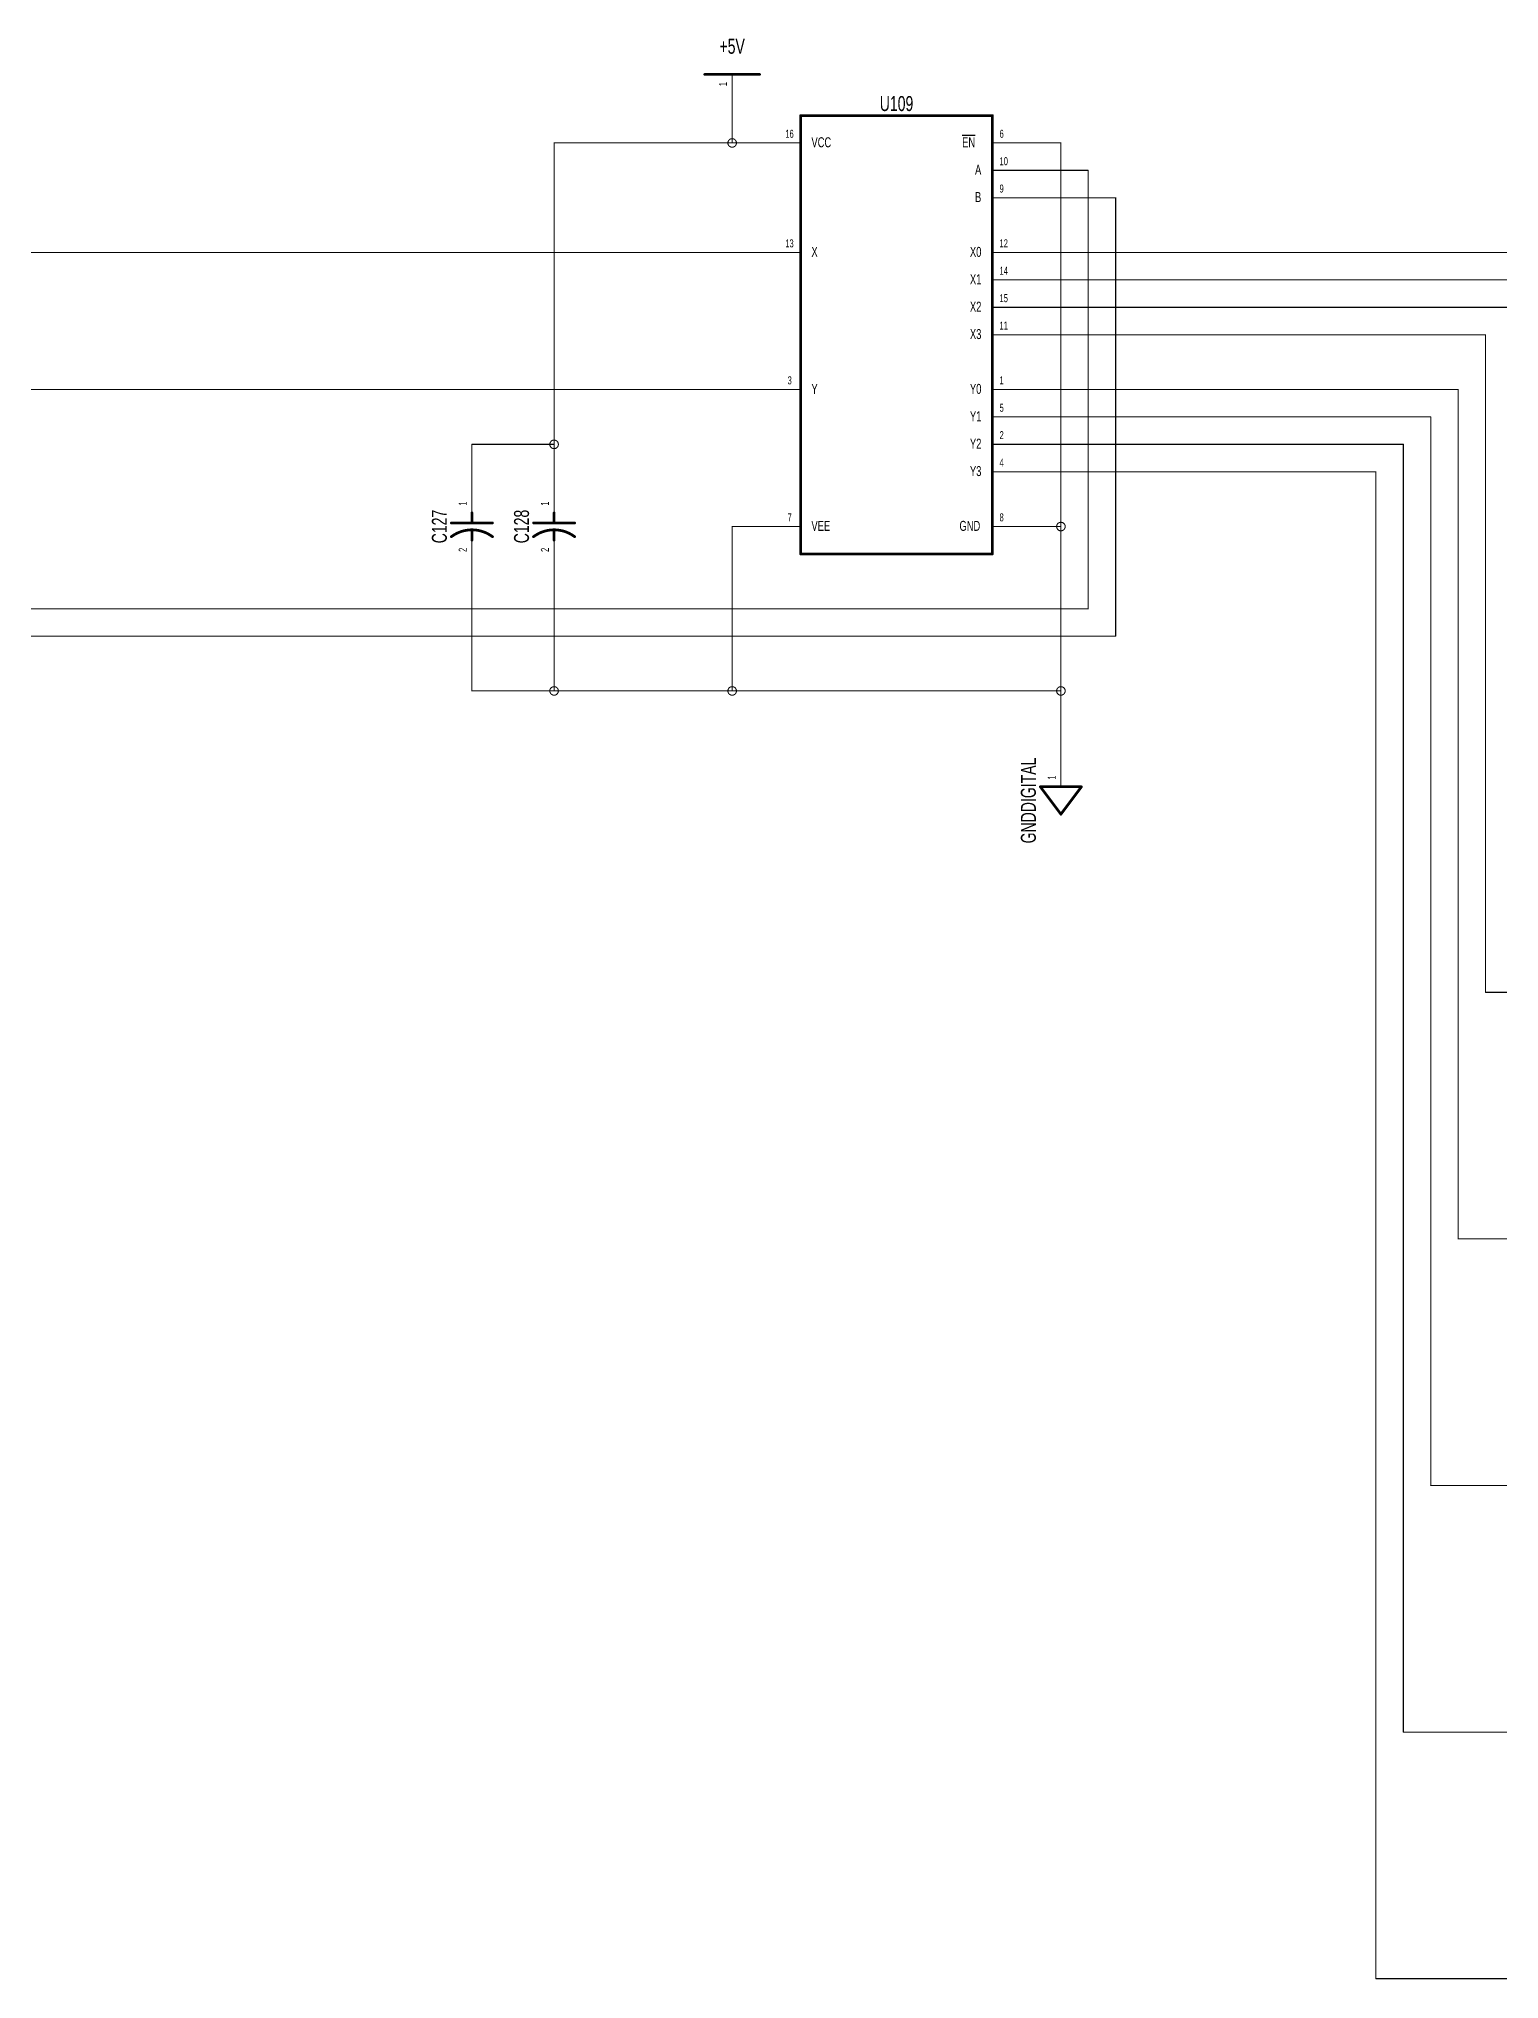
# Model space of a CAD drawing. Extents: x 0 to 23.8, y -0.1 to 21.2.
# Drawn here: x 13.12 to 18.45, y 6.31 to 13.39 of the extents above; entities that cross this region are included whole.
import ezdxf
from ezdxf.enums import TextEntityAlignment as Align

# ---------------------------------------------------------------- set-up
doc = ezdxf.new("R2010")
doc.units = 0
for name, color, linetype in [('Element', 253, 'CONTINUOUS'), ('Net', 50, 'CONTINUOUS'), ('Pin', 50, 'CONTINUOUS')]:
    doc.layers.add(name, color=color, linetype=linetype)

msp = doc.modelspace()

# ---------------------------------------------------------------- linework, layer by layer
at = {"layer": 'Element', "linetype": 'CONTINUOUS'}
for points, const_width in [([(15.5475, 13.2591, 1), (15.5525, 13.2591, 1), (15.5475, 13.2591, 1)], 0.0049), ([(15.7475, 13.2591, 1), (15.7525, 13.2591, 1), (15.7475, 13.2591, 1)], 0.0049), ([(15.8975, 13.1091, 1), (15.9025, 13.1091, 1), (15.8975, 13.1091, 1)], 0.0049), ([(15.8975, 13.1091, 1), (15.9025, 13.1091, 1), (15.8975, 13.1091, 1)], 0.0049), ([(16.5975, 13.1091, 1), (16.6025, 13.1091, 1), (16.5975, 13.1091, 1)], 0.0049), ([(16.5975, 13.1091, 1), (16.6025, 13.1091, 1), (16.5975, 13.1091, 1)], 0.0049), ([(14.6225, 11.6221, 1), (14.6275, 11.6221, 1), (14.6225, 11.6221, 1)], 0.0049), ([(14.6975, 11.6591, 1), (14.7025, 11.6591, 1), (14.6975, 11.6591, 1)], 0.0049), ([(14.6975, 11.6221, 1), (14.7025, 11.6221, 1), (14.6975, 11.6221, 1)], 0.0049), ([(14.7725, 11.6221, 1), (14.7775, 11.6221, 1), (14.7725, 11.6221, 1)], 0.0049), ([(14.9225, 11.6221, 1), (14.9275, 11.6221, 1), (14.9225, 11.6221, 1)], 0.0049), ([(14.9975, 11.6591, 1), (15.0025, 11.6591, 1), (14.9975, 11.6591, 1)], 0.0049), ([(14.9975, 11.6221, 1), (15.0025, 11.6221, 1), (14.9975, 11.6221, 1)], 0.0049), ([(15.0725, 11.6221, 1), (15.0775, 11.6221, 1), (15.0725, 11.6221, 1)], 0.0049), ([(14.6223, 11.5719, 1), (14.6273, 11.5719, 1), (14.6223, 11.5719, 1)], 0.005), ([(14.6975, 11.5971, 1), (14.7025, 11.5971, 1), (14.6975, 11.5971, 1)], 0.0049), ([(14.6975, 11.5591, 1), (14.7025, 11.5591, 1), (14.6975, 11.5591, 1)], 0.0049), ([(14.7727, 11.5719, 1), (14.7777, 11.5719, 1), (14.7727, 11.5719, 1)], 0.005), ([(14.9223, 11.5719, 1), (14.9273, 11.5719, 1), (14.9223, 11.5719, 1)], 0.005), ([(14.9975, 11.5971, 1), (15.0025, 11.5971, 1), (14.9975, 11.5971, 1)], 0.0049), ([(14.9975, 11.5591, 1), (15.0025, 11.5591, 1), (14.9975, 11.5591, 1)], 0.0049), ([(15.0727, 11.5719, 1), (15.0777, 11.5719, 1), (15.0727, 11.5719, 1)], 0.005), ([(15.8975, 11.5091, 1), (15.9025, 11.5091, 1), (15.8975, 11.5091, 1)], 0.0049), ([(15.8975, 11.5091, 1), (15.9025, 11.5091, 1), (15.8975, 11.5091, 1)], 0.0049), ([(16.5975, 11.5091, 1), (16.6025, 11.5091, 1), (16.5975, 11.5091, 1)], 0.0049), ([(16.5975, 11.5091, 1), (16.6025, 11.5091, 1), (16.5975, 11.5091, 1)], 0.0049), ([(16.7725, 10.6591, 1), (16.7775, 10.6591, 1), (16.7725, 10.6591, 1)], 0.0049), ([(16.7725, 10.6591, 1), (16.7775, 10.6591, 1), (16.7725, 10.6591, 1)], 0.0049), ([(16.9225, 10.6591, 1), (16.9275, 10.6591, 1), (16.9225, 10.6591, 1)], 0.0049), ([(16.9225, 10.6591, 1), (16.9275, 10.6591, 1), (16.9225, 10.6591, 1)], 0.0049), ([(16.8475, 10.5591, 1), (16.8525, 10.5591, 1), (16.8475, 10.5591, 1)], 0.0049), ([(16.8475, 10.5591, 1), (16.8525, 10.5591, 1), (16.8475, 10.5591, 1)], 0.0049)]:
    msp.add_lwpolyline(points, format="xyb", dxfattribs=dict(at, const_width=const_width))
for points, const_width in [([(15.55, 13.2591), (15.75, 13.2591)], 0.0098), ([(16.6, 13.1091), (15.9, 13.1091)], 0.0098), ([(15.9, 13.1091), (15.9, 11.5091)], 0.0098), ([(16.6, 11.5091), (16.6, 13.1091)], 0.0098), ([(14.625, 11.6221), (14.775, 11.6221)], 0.0098), ([(14.7, 11.6591), (14.7, 11.6221)], 0.0098), ([(14.925, 11.6221), (15.075, 11.6221)], 0.0098), ([(15, 11.6591), (15, 11.6221)], 0.0098), ([(14.7752, 11.5719), (14.7686, 11.5765), (14.7617, 11.5807), (14.7546, 11.5845), (14.7472, 11.5878), (14.7397, 11.5906), (14.7319, 11.5929), (14.7241, 11.5947), (14.7161, 11.596), (14.7081, 11.5968), (14.7, 11.5971), (14.6919, 11.5968), (14.6839, 11.596), (14.6759, 11.5947), (14.6681, 11.5929), (14.6603, 11.5906), (14.6528, 11.5878), (14.6454, 11.5845), (14.6383, 11.5807), (14.6314, 11.5765), (14.6248, 11.5719)], 0.01), ([(14.7, 11.5971), (14.7, 11.5591)], 0.0098), ([(15.0752, 11.5719), (15.0686, 11.5765), (15.0617, 11.5807), (15.0546, 11.5845), (15.0472, 11.5878), (15.0397, 11.5906), (15.0319, 11.5929), (15.0241, 11.5947), (15.0161, 11.596), (15.0081, 11.5968), (15, 11.5971), (14.9919, 11.5968), (14.9839, 11.596), (14.9759, 11.5947), (14.9681, 11.5929), (14.9603, 11.5906), (14.9528, 11.5878), (14.9454, 11.5845), (14.9383, 11.5807), (14.9314, 11.5765), (14.9248, 11.5719)], 0.01), ([(15, 11.5971), (15, 11.5591)], 0.0098), ([(16.6, 11.5091), (15.9, 11.5091)], 0.0098), ([(16.775, 10.6591), (16.925, 10.6591)], 0.0098), ([(16.775, 10.6591), (16.85, 10.5591)], 0.0098), ([(16.85, 10.5591), (16.925, 10.6591)], 0.0098)]:
    msp.add_lwpolyline(points, dxfattribs=dict(at, const_width=const_width))
at = {"layer": 'Net', "linetype": 'CONTINUOUS', "const_width": 0.0039}
for points in [[(15.65, 13.0091), (15.65, 13.1091)], [(15, 11.8091), (15, 13.0091)], [(15, 13.0091), (15.65, 13.0091)], [(15.6343, 13.0091), (15.635, 13.0042), (15.6373, 12.9998), (15.6407, 12.9963), (15.6451, 12.9941), (15.65, 12.9933), (15.6549, 12.9941), (15.6593, 12.9963), (15.6627, 12.9998), (15.665, 13.0042), (15.6657, 13.0091), (15.665, 13.0139), (15.6627, 13.0183), (15.6593, 13.0218), (15.6549, 13.024), (15.65, 13.0248), (15.6451, 13.024), (15.6407, 13.0218), (15.6373, 13.0183), (15.635, 13.0139), (15.6343, 13.0091)], [(15.75, 13.0091), (15.65, 13.0091)], [(15.65, 13.0091), (15.65, 13.0091)], [(16.75, 13.0091), (16.85, 13.0091)], [(16.85, 13.0091), (16.85, 11.6091)], [(16.75, 12.9091), (16.95, 12.9091)], [(16.95, 12.9091), (16.95, 11.3091)], [(16.75, 12.8091), (17.05, 12.8091)], [(17.05, 12.8091), (17.05, 11.2091)], [(15.75, 12.6091), (12.7394, 12.6091)], [(16.75, 12.6091), (19.5, 12.6091)], [(16.75, 12.5091), (18.6, 12.5091)], [(16.75, 12.4091), (18.5, 12.4091)], [(16.75, 12.3091), (18.4, 12.3091)], [(18.4, 12.3091), (18.4, 9.9091)], [(15.75, 12.1091), (12.7394, 12.1091)], [(16.75, 12.1091), (18.3, 12.1091)], [(18.3, 12.1091), (18.3, 9.0091)], [(16.75, 12.0091), (18.2, 12.0091)], [(18.2, 12.0091), (18.2, 8.1091)], [(14.7, 11.8091), (14.7, 11.9091)], [(14.7, 11.9091), (15, 11.9091)], [(14.9843, 11.9091), (14.985, 11.9042), (14.9873, 11.8998), (14.9907, 11.8963), (14.9951, 11.8941), (15, 11.8933), (15.0049, 11.8941), (15.0093, 11.8963), (15.0127, 11.8998), (15.015, 11.9042), (15.0157, 11.9091), (15.015, 11.9139), (15.0127, 11.9183), (15.0093, 11.9218), (15.0049, 11.924), (15, 11.9248), (14.9951, 11.924), (14.9907, 11.9218), (14.9873, 11.9183), (14.985, 11.9139), (14.9843, 11.9091)], [(18.1, 11.9091), (16.75, 11.9091)], [(18.1, 7.2091), (18.1, 11.9091)], [(16.75, 11.8091), (18, 11.8091)], [(18, 11.8091), (18, 6.3091)], [(16.8343, 11.6091), (16.835, 11.6042), (16.8373, 11.5998), (16.8407, 11.5963), (16.8451, 11.5941), (16.85, 11.5933), (16.8549, 11.5941), (16.8593, 11.5963), (16.8627, 11.5998), (16.865, 11.6042), (16.8657, 11.6091), (16.865, 11.6139), (16.8627, 11.6183), (16.8593, 11.6218), (16.8549, 11.624), (16.85, 11.6248), (16.8451, 11.624), (16.8407, 11.6218), (16.8373, 11.6183), (16.835, 11.6139), (16.8343, 11.6091)], [(15.75, 11.6091), (15.65, 11.6091)], [(15.65, 11.6091), (15.65, 11.0091)], [(16.85, 11.6091), (16.75, 11.6091)], [(16.85, 11.0091), (16.85, 11.6091)], [(14.7, 11.4091), (14.7, 11.0091)], [(15, 11.4091), (15, 11.0091)], [(16.95, 11.3091), (12.7394, 11.3091)], [(17.05, 11.2091), (12.7394, 11.2091)], [(14.7, 11.0091), (15.65, 11.0091)], [(14.9843, 11.0091), (14.985, 11.0042), (14.9873, 10.9998), (14.9907, 10.9963), (14.9951, 10.9941), (15, 10.9933), (15.0049, 10.9941), (15.0093, 10.9963), (15.0127, 10.9998), (15.015, 11.0042), (15.0157, 11.0091), (15.015, 11.0139), (15.0127, 11.0183), (15.0093, 11.0218), (15.0049, 11.024), (15, 11.0248), (14.9951, 11.024), (14.9907, 11.0218), (14.9873, 11.0183), (14.985, 11.0139), (14.9843, 11.0091)], [(15.6343, 11.0091), (15.635, 11.0042), (15.6373, 10.9998), (15.6407, 10.9963), (15.6451, 10.9941), (15.65, 10.9933), (15.6549, 10.9941), (15.6593, 10.9963), (15.6627, 10.9998), (15.665, 11.0042), (15.6657, 11.0091), (15.665, 11.0139), (15.6627, 11.0183), (15.6593, 11.0218), (15.6549, 11.024), (15.65, 11.0248), (15.6451, 11.024), (15.6407, 11.0218), (15.6373, 11.0183), (15.635, 11.0139), (15.6343, 11.0091)], [(15.65, 11.0091), (16.85, 11.0091)], [(16.8343, 11.0091), (16.835, 11.0042), (16.8373, 10.9998), (16.8407, 10.9963), (16.8451, 10.9941), (16.85, 10.9933), (16.8549, 10.9941), (16.8593, 10.9963), (16.8627, 10.9998), (16.865, 11.0042), (16.8657, 11.0091), (16.865, 11.0139), (16.8627, 11.0183), (16.8593, 11.0218), (16.8549, 11.024), (16.85, 11.0248), (16.8451, 11.024), (16.8407, 11.0218), (16.8373, 11.0183), (16.835, 11.0139), (16.8343, 11.0091)], [(16.85, 10.8091), (16.85, 11.0091)], [(18.4, 9.9091), (19.5, 9.9091)], [(18.3, 9.0091), (19.5, 9.0091)], [(18.2, 8.1091), (19.5, 8.1091)], [(19.5, 7.2091), (18.1, 7.2091)], [(18, 6.3091), (19.5, 6.3091)]]:
    msp.add_lwpolyline(points, dxfattribs=at)
at = {"layer": 'Net', "linetype": 'CONTINUOUS', "const_width": 0.002}
for points in [[(15.649, 13.1091, 1), (15.651, 13.1091, 1), (15.649, 13.1091, 1)], [(14.999, 13.0091, 1), (15.001, 13.0091, 1), (14.999, 13.0091, 1)], [(14.999, 13.0091, 1), (15.001, 13.0091, 1), (14.999, 13.0091, 1)], [(15.6333, 13.0091, 1), (15.6352, 13.0091, 1), (15.6333, 13.0091, 1)], [(15.649, 13.0091, 1), (15.651, 13.0091, 1), (15.649, 13.0091, 1)], [(15.649, 13.0091, 1), (15.651, 13.0091, 1), (15.649, 13.0091, 1)], [(15.649, 13.0091, 1), (15.651, 13.0091, 1), (15.649, 13.0091, 1)], [(15.649, 13.0091, 1), (15.651, 13.0091, 1), (15.649, 13.0091, 1)], [(15.749, 13.0091, 1), (15.751, 13.0091, 1), (15.749, 13.0091, 1)], [(16.749, 13.0091, 1), (16.751, 13.0091, 1), (16.749, 13.0091, 1)], [(16.849, 13.0091, 1), (16.851, 13.0091, 1), (16.849, 13.0091, 1)], [(16.849, 13.0091, 1), (16.851, 13.0091, 1), (16.849, 13.0091, 1)], [(16.749, 12.9091, 1), (16.751, 12.9091, 1), (16.749, 12.9091, 1)], [(16.949, 12.9091, 1), (16.951, 12.9091, 1), (16.949, 12.9091, 1)], [(16.949, 12.9091, 1), (16.951, 12.9091, 1), (16.949, 12.9091, 1)], [(16.749, 12.8091, 1), (16.751, 12.8091, 1), (16.749, 12.8091, 1)], [(17.049, 12.8091, 1), (17.051, 12.8091, 1), (17.049, 12.8091, 1)], [(17.049, 12.8091, 1), (17.051, 12.8091, 1), (17.049, 12.8091, 1)], [(15.749, 12.6091, 1), (15.751, 12.6091, 1), (15.749, 12.6091, 1)], [(16.749, 12.6091, 1), (16.751, 12.6091, 1), (16.749, 12.6091, 1)], [(16.749, 12.5091, 1), (16.751, 12.5091, 1), (16.749, 12.5091, 1)], [(16.749, 12.4091, 1), (16.751, 12.4091, 1), (16.749, 12.4091, 1)], [(16.749, 12.3091, 1), (16.751, 12.3091, 1), (16.749, 12.3091, 1)], [(18.399, 12.3091, 1), (18.401, 12.3091, 1), (18.399, 12.3091, 1)], [(18.399, 12.3091, 1), (18.401, 12.3091, 1), (18.399, 12.3091, 1)], [(15.749, 12.1091, 1), (15.751, 12.1091, 1), (15.749, 12.1091, 1)], [(16.749, 12.1091, 1), (16.751, 12.1091, 1), (16.749, 12.1091, 1)], [(18.299, 12.1091, 1), (18.301, 12.1091, 1), (18.299, 12.1091, 1)], [(18.299, 12.1091, 1), (18.301, 12.1091, 1), (18.299, 12.1091, 1)], [(16.749, 12.0091, 1), (16.751, 12.0091, 1), (16.749, 12.0091, 1)], [(18.199, 12.0091, 1), (18.201, 12.0091, 1), (18.199, 12.0091, 1)], [(18.199, 12.0091, 1), (18.201, 12.0091, 1), (18.199, 12.0091, 1)], [(14.699, 11.9091, 1), (14.701, 11.9091, 1), (14.699, 11.9091, 1)], [(14.699, 11.9091, 1), (14.701, 11.9091, 1), (14.699, 11.9091, 1)], [(14.9833, 11.9091, 1), (14.9852, 11.9091, 1), (14.9833, 11.9091, 1)], [(14.999, 11.9091, 1), (15.001, 11.9091, 1), (14.999, 11.9091, 1)], [(16.749, 11.9091, 1), (16.751, 11.9091, 1), (16.749, 11.9091, 1)], [(18.099, 11.9091, 1), (18.101, 11.9091, 1), (18.099, 11.9091, 1)], [(18.099, 11.9091, 1), (18.101, 11.9091, 1), (18.099, 11.9091, 1)], [(14.699, 11.8091, 1), (14.701, 11.8091, 1), (14.699, 11.8091, 1)], [(14.999, 11.8091, 1), (15.001, 11.8091, 1), (14.999, 11.8091, 1)], [(16.749, 11.8091, 1), (16.751, 11.8091, 1), (16.749, 11.8091, 1)], [(17.999, 11.8091, 1), (18.001, 11.8091, 1), (17.999, 11.8091, 1)], [(17.999, 11.8091, 1), (18.001, 11.8091, 1), (17.999, 11.8091, 1)], [(15.649, 11.6091, 1), (15.651, 11.6091, 1), (15.649, 11.6091, 1)], [(15.649, 11.6091, 1), (15.651, 11.6091, 1), (15.649, 11.6091, 1)], [(15.749, 11.6091, 1), (15.751, 11.6091, 1), (15.749, 11.6091, 1)], [(16.749, 11.6091, 1), (16.751, 11.6091, 1), (16.749, 11.6091, 1)], [(16.8333, 11.6091, 1), (16.8352, 11.6091, 1), (16.8333, 11.6091, 1)], [(16.849, 11.6091, 1), (16.851, 11.6091, 1), (16.849, 11.6091, 1)], [(16.849, 11.6091, 1), (16.851, 11.6091, 1), (16.849, 11.6091, 1)], [(16.849, 11.6091, 1), (16.851, 11.6091, 1), (16.849, 11.6091, 1)], [(14.699, 11.4091, 1), (14.701, 11.4091, 1), (14.699, 11.4091, 1)], [(14.999, 11.4091, 1), (15.001, 11.4091, 1), (14.999, 11.4091, 1)], [(16.949, 11.3091, 1), (16.951, 11.3091, 1), (16.949, 11.3091, 1)], [(16.949, 11.3091, 1), (16.951, 11.3091, 1), (16.949, 11.3091, 1)], [(17.049, 11.2091, 1), (17.051, 11.2091, 1), (17.049, 11.2091, 1)], [(17.049, 11.2091, 1), (17.051, 11.2091, 1), (17.049, 11.2091, 1)], [(14.699, 11.0091, 1), (14.701, 11.0091, 1), (14.699, 11.0091, 1)], [(14.699, 11.0091, 1), (14.701, 11.0091, 1), (14.699, 11.0091, 1)], [(14.9833, 11.0091, 1), (14.9852, 11.0091, 1), (14.9833, 11.0091, 1)], [(14.999, 11.0091, 1), (15.001, 11.0091, 1), (14.999, 11.0091, 1)], [(15.6333, 11.0091, 1), (15.6352, 11.0091, 1), (15.6333, 11.0091, 1)], [(15.649, 11.0091, 1), (15.651, 11.0091, 1), (15.649, 11.0091, 1)], [(15.649, 11.0091, 1), (15.651, 11.0091, 1), (15.649, 11.0091, 1)], [(15.649, 11.0091, 1), (15.651, 11.0091, 1), (15.649, 11.0091, 1)], [(16.8333, 11.0091, 1), (16.8352, 11.0091, 1), (16.8333, 11.0091, 1)], [(16.849, 11.0091, 1), (16.851, 11.0091, 1), (16.849, 11.0091, 1)], [(16.849, 11.0091, 1), (16.851, 11.0091, 1), (16.849, 11.0091, 1)], [(16.849, 11.0091, 1), (16.851, 11.0091, 1), (16.849, 11.0091, 1)], [(16.849, 10.8091, 1), (16.851, 10.8091, 1), (16.849, 10.8091, 1)], [(18.399, 9.9091, 1), (18.401, 9.9091, 1), (18.399, 9.9091, 1)], [(18.399, 9.9091, 1), (18.401, 9.9091, 1), (18.399, 9.9091, 1)], [(18.299, 9.0091, 1), (18.301, 9.0091, 1), (18.299, 9.0091, 1)], [(18.299, 9.0091, 1), (18.301, 9.0091, 1), (18.299, 9.0091, 1)], [(18.199, 8.1091, 1), (18.201, 8.1091, 1), (18.199, 8.1091, 1)], [(18.199, 8.1091, 1), (18.201, 8.1091, 1), (18.199, 8.1091, 1)], [(18.099, 7.2091, 1), (18.101, 7.2091, 1), (18.099, 7.2091, 1)], [(18.099, 7.2091, 1), (18.101, 7.2091, 1), (18.099, 7.2091, 1)], [(17.999, 6.3091, 1), (18.001, 6.3091, 1), (17.999, 6.3091, 1)], [(17.999, 6.3091, 1), (18.001, 6.3091, 1), (17.999, 6.3091, 1)]]:
    msp.add_lwpolyline(points, format="xyb", dxfattribs=at)
at = {"layer": 'Pin', "linetype": 'CONTINUOUS', "const_width": 0.0039}
for points in [[(15.65, 13.2591), (15.65, 13.1091)], [(15.9, 13.0091), (15.75, 13.0091)], [(16.6, 13.0091), (16.75, 13.0091)], [(16.6, 12.9091), (16.75, 12.9091)], [(16.6, 12.8091), (16.75, 12.8091)], [(15.9, 12.6091), (15.75, 12.6091)], [(16.6, 12.6091), (16.75, 12.6091)], [(16.6, 12.5091), (16.75, 12.5091)], [(16.6, 12.4091), (16.75, 12.4091)], [(16.6, 12.3091), (16.75, 12.3091)], [(15.9, 12.1091), (15.75, 12.1091)], [(16.6, 12.1091), (16.75, 12.1091)], [(16.6, 12.0091), (16.75, 12.0091)], [(16.6, 11.9091), (16.75, 11.9091)], [(14.7, 11.6591), (14.7, 11.8091)], [(15, 11.6591), (15, 11.8091)], [(16.6, 11.8091), (16.75, 11.8091)], [(14.7, 11.5591), (14.7, 11.4091)], [(15, 11.5591), (15, 11.4091)], [(15.9, 11.6091), (15.75, 11.6091)], [(16.6, 11.6091), (16.75, 11.6091)], [(16.85, 10.6591), (16.85, 10.8091)]]:
    msp.add_lwpolyline(points, dxfattribs=at)
at = {"layer": 'Pin', "linetype": 'CONTINUOUS', "const_width": 0.002}
for points in [[(15.649, 13.2591, 1), (15.651, 13.2591, 1), (15.649, 13.2591, 1)], [(15.649, 13.1091, 1), (15.651, 13.1091, 1), (15.649, 13.1091, 1)], [(15.749, 13.0091, 1), (15.751, 13.0091, 1), (15.749, 13.0091, 1)], [(15.899, 13.0091, 1), (15.901, 13.0091, 1), (15.899, 13.0091, 1)], [(16.599, 13.0091, 1), (16.601, 13.0091, 1), (16.599, 13.0091, 1)], [(16.749, 13.0091, 1), (16.751, 13.0091, 1), (16.749, 13.0091, 1)], [(16.599, 12.9091, 1), (16.601, 12.9091, 1), (16.599, 12.9091, 1)], [(16.749, 12.9091, 1), (16.751, 12.9091, 1), (16.749, 12.9091, 1)], [(16.599, 12.8091, 1), (16.601, 12.8091, 1), (16.599, 12.8091, 1)], [(16.749, 12.8091, 1), (16.751, 12.8091, 1), (16.749, 12.8091, 1)], [(15.749, 12.6091, 1), (15.751, 12.6091, 1), (15.749, 12.6091, 1)], [(15.899, 12.6091, 1), (15.901, 12.6091, 1), (15.899, 12.6091, 1)], [(16.599, 12.6091, 1), (16.601, 12.6091, 1), (16.599, 12.6091, 1)], [(16.749, 12.6091, 1), (16.751, 12.6091, 1), (16.749, 12.6091, 1)], [(16.599, 12.5091, 1), (16.601, 12.5091, 1), (16.599, 12.5091, 1)], [(16.749, 12.5091, 1), (16.751, 12.5091, 1), (16.749, 12.5091, 1)], [(16.599, 12.4091, 1), (16.601, 12.4091, 1), (16.599, 12.4091, 1)], [(16.749, 12.4091, 1), (16.751, 12.4091, 1), (16.749, 12.4091, 1)], [(16.599, 12.3091, 1), (16.601, 12.3091, 1), (16.599, 12.3091, 1)], [(16.749, 12.3091, 1), (16.751, 12.3091, 1), (16.749, 12.3091, 1)], [(15.749, 12.1091, 1), (15.751, 12.1091, 1), (15.749, 12.1091, 1)], [(15.899, 12.1091, 1), (15.901, 12.1091, 1), (15.899, 12.1091, 1)], [(16.599, 12.1091, 1), (16.601, 12.1091, 1), (16.599, 12.1091, 1)], [(16.749, 12.1091, 1), (16.751, 12.1091, 1), (16.749, 12.1091, 1)], [(16.599, 12.0091, 1), (16.601, 12.0091, 1), (16.599, 12.0091, 1)], [(16.749, 12.0091, 1), (16.751, 12.0091, 1), (16.749, 12.0091, 1)], [(16.599, 11.9091, 1), (16.601, 11.9091, 1), (16.599, 11.9091, 1)], [(16.749, 11.9091, 1), (16.751, 11.9091, 1), (16.749, 11.9091, 1)], [(14.699, 11.8091, 1), (14.701, 11.8091, 1), (14.699, 11.8091, 1)], [(14.999, 11.8091, 1), (15.001, 11.8091, 1), (14.999, 11.8091, 1)], [(16.599, 11.8091, 1), (16.601, 11.8091, 1), (16.599, 11.8091, 1)], [(16.749, 11.8091, 1), (16.751, 11.8091, 1), (16.749, 11.8091, 1)], [(14.699, 11.6591, 1), (14.701, 11.6591, 1), (14.699, 11.6591, 1)], [(14.999, 11.6591, 1), (15.001, 11.6591, 1), (14.999, 11.6591, 1)], [(14.699, 11.5591, 1), (14.701, 11.5591, 1), (14.699, 11.5591, 1)], [(14.999, 11.5591, 1), (15.001, 11.5591, 1), (14.999, 11.5591, 1)], [(15.749, 11.6091, 1), (15.751, 11.6091, 1), (15.749, 11.6091, 1)], [(15.899, 11.6091, 1), (15.901, 11.6091, 1), (15.899, 11.6091, 1)], [(16.599, 11.6091, 1), (16.601, 11.6091, 1), (16.599, 11.6091, 1)], [(16.749, 11.6091, 1), (16.751, 11.6091, 1), (16.749, 11.6091, 1)], [(14.699, 11.4091, 1), (14.701, 11.4091, 1), (14.699, 11.4091, 1)], [(14.999, 11.4091, 1), (15.001, 11.4091, 1), (14.999, 11.4091, 1)], [(16.849, 10.8091, 1), (16.851, 10.8091, 1), (16.849, 10.8091, 1)], [(16.849, 10.6591, 1), (16.851, 10.6591, 1), (16.849, 10.6591, 1)]]:
    msp.add_lwpolyline(points, format="xyb", dxfattribs=at)

# ---------------------------------------------------------------- texts
at = {"layer": 'Element', "width": 0.7}
for s, p in [('+5V', (15.65, 13.3181)), ('U109', (16.25, 13.1091))]:
    msp.add_text(s, height=0.0547, dxfattribs=at).set_placement(p, align=Align.BOTTOM_CENTER)
for s, p in [('C127', (14.6248, 11.6091)), ('C128', (14.9248, 11.6091)), ('GNDDIGITAL', (16.775, 10.6091))]:
    msp.add_text(s, height=0.0547, rotation=90, dxfattribs=at).set_placement(p, align=Align.BOTTOM_CENTER)
at = {"layer": 'Pin', "width": 0.7}
for s, p in [('1', (15.6019, 13.2164)), ('1', (14.6519, 11.6853)), ('1', (14.9519, 11.6853)), ('2', (14.6519, 11.5164)), ('2', (14.9519, 11.5164)), ('1', (16.8019, 10.6853))]:
    msp.add_text(s, height=0.0292, rotation=90, dxfattribs=at).set_placement(p, align=Align.TOP_LEFT)
for s, height, p in [('16', 0.0292, (15.8442, 13.0572)), ('%%oEN', 0.0365, (16.4895, 13.0298)), ('6', 0.0292, (16.6262, 13.0572)), ('VCC', 0.0365, (15.9394, 13.0298)), ('A', 0.0365, (16.5366, 12.9298)), ('10', 0.0292, (16.6262, 12.9572)), ('B', 0.0365, (16.5366, 12.8298)), ('9', 0.0292, (16.6262, 12.8572)), ('13', 0.0292, (15.8442, 12.6572)), ('X', 0.0365, (15.9394, 12.6298)), ('X0', 0.0365, (16.518, 12.6298)), ('12', 0.0292, (16.6262, 12.6572)), ('14', 0.0292, (16.6262, 12.5572)), ('X1', 0.0365, (16.518, 12.5298)), ('X2', 0.0365, (16.518, 12.4298)), ('15', 0.0292, (16.6262, 12.4572)), ('X3', 0.0365, (16.518, 12.3298)), ('11', 0.0292, (16.6262, 12.3572)), ('3', 0.0292, (15.8524, 12.1572)), ('Y', 0.0365, (15.9394, 12.1298)), ('Y0', 0.0365, (16.518, 12.1298)), ('1', 0.0292, (16.6262, 12.1572)), ('5', 0.0292, (16.6262, 12.0572)), ('Y1', 0.0365, (16.518, 12.0298)), ('Y2', 0.0365, (16.518, 11.9298)), ('2', 0.0292, (16.6262, 11.9572)), ('Y3', 0.0365, (16.518, 11.8298)), ('4', 0.0292, (16.6262, 11.8572)), ('7', 0.0292, (15.8524, 11.6572)), ('VEE', 0.0365, (15.9394, 11.6298)), ('GND', 0.0365, (16.4797, 11.6298)), ('8', 0.0292, (16.6262, 11.6572))]:
    msp.add_text(s, height=height, dxfattribs=at).set_placement(p, align=Align.TOP_LEFT)

doc.saveas('drawing.dxf')
